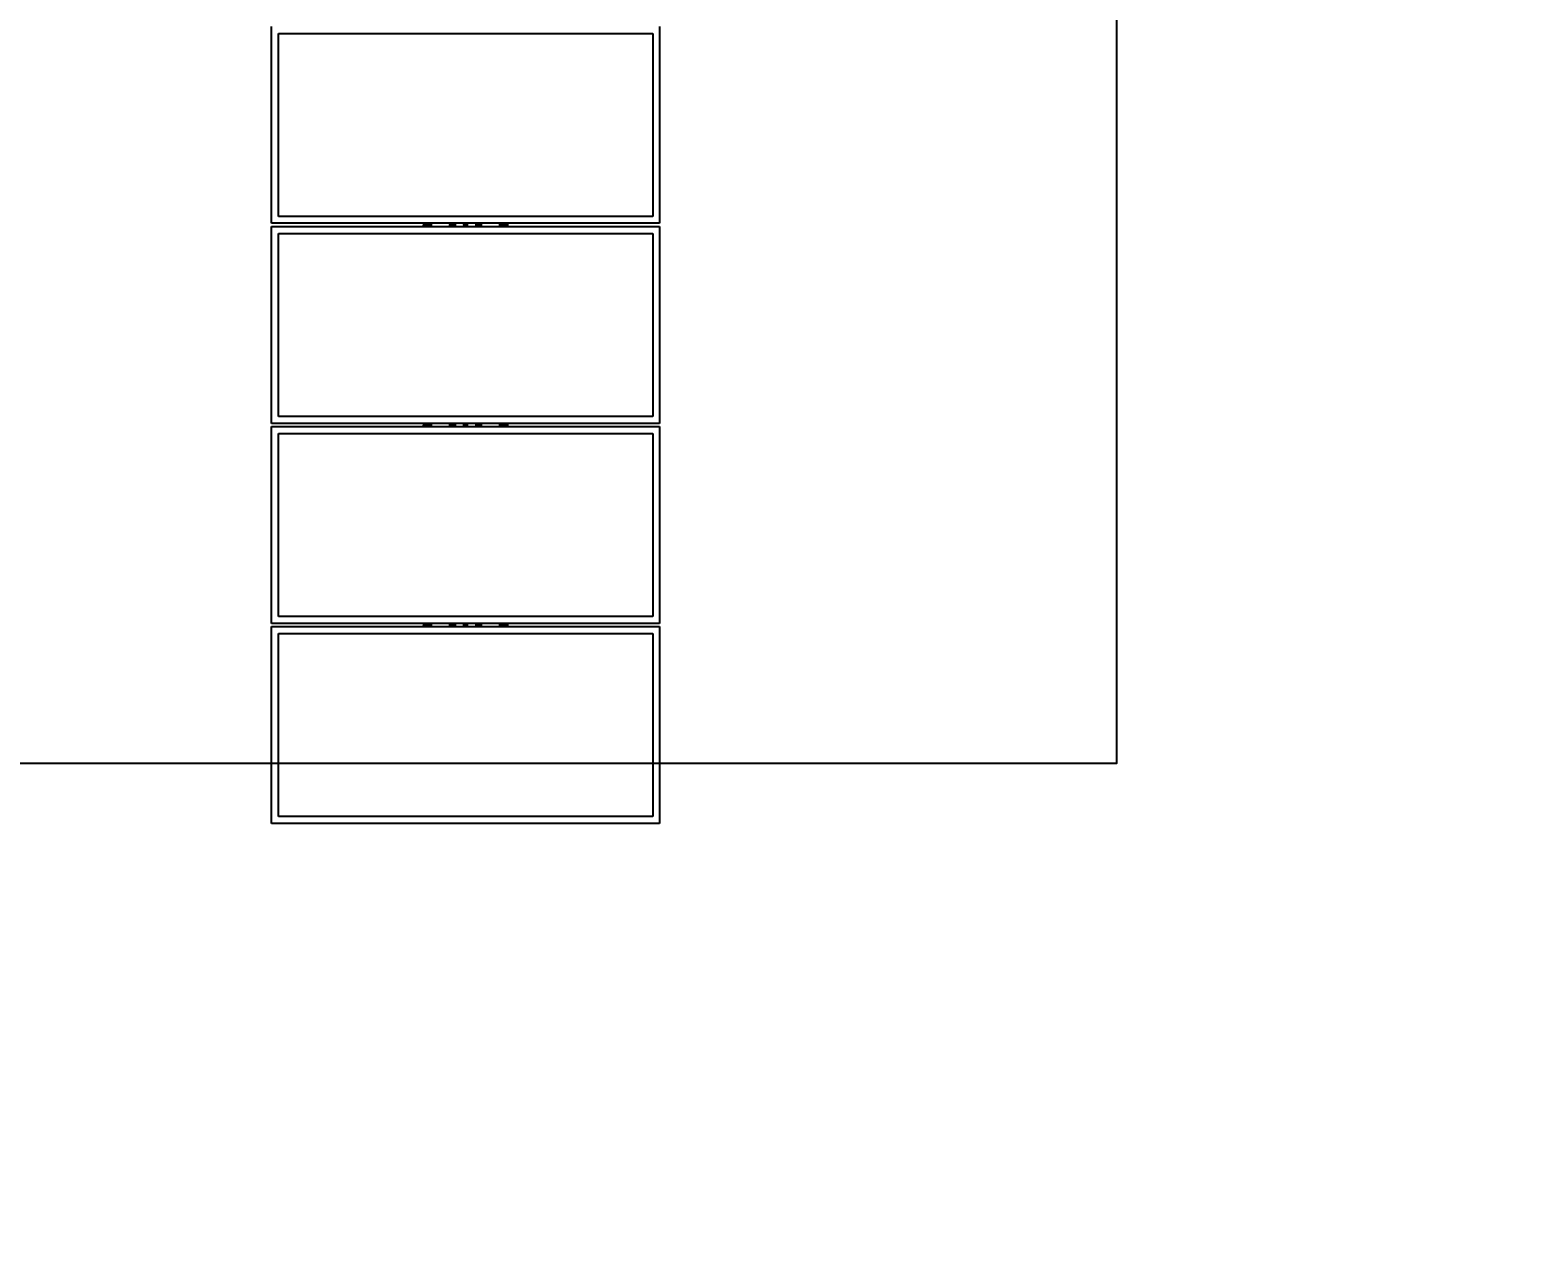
# Model space of a CAD drawing. Header units: feet. Extents: x -21 to 5170, y -254 to 1413.
# Drawn here: x 2229.6 to 2574.3, y -253.1 to 24.6 of the extents above; entities that cross this region are included whole.
import ezdxf
from ezdxf import colors
from ezdxf.entities.mleader import LeaderData, LeaderLine
from ezdxf.math import Vec2, Vec3

# ---------------------------------------------------------------- set-up
doc = ezdxf.new("R2010")
doc.units = ezdxf.units.FT
doc.header["$MEASUREMENT"] = 0
doc.layers.add('E-ARRY-TABL', color=9, linetype='Continuous')
doc.layers.add('G-NPLT', color=67, linetype='Continuous', plot=False)
doc.styles.add('NEI-A', font='arial.ttf')

msp = doc.modelspace()

# ---------------------------------------------------------------- linework, layer by layer
at = {"layer": 'E-ARRY-TABL'}
msp.add_line((2286.92808, 23.80038), (2373.26351, 23.80038), dxfattribs=at)
at = {"layer": 'G-NPLT'}
msp.add_lwpolyline([(1832.0982, 315.58045), (2480.28002, 315.58045), (2480.28002, -144.6313), (1832.0982, -144.6313)], close=True, dxfattribs=at)

# ---------------------------------------------------------------- next in the draw order: leaders
ml = msp.add_multileader_mtext('Standard', dxfattribs=at)
ml.set_content('\\A1;GAMECHANGE', color=256, style='NEI-A')
ml.set_leader_properties()
ml.build(insert=Vec2(0, 0))
ml.multileader.update_dxf_attribs({"dogleg_length": 0.89968, "arrow_head_size": 64.60241})
ctx = ml.context
ctx.base_point, ctx.char_height, ctx.arrow_head_size, ctx.landing_gap_size, ctx.plane_origin = Vec3(3193.50933, -201.22638), 43.068273, 64.60241, 33.07065, Vec3(19000.63376, -11807.0407)
notes = []
notes.append((ctx, [(0, (0, 0, 0), (0, 0), (1, 0), 1, [])]))
ctx.mtext.insert, ctx.mtext.width, ctx.mtext.flow_direction = Vec3(3226.57997, -179.32502), 410.8719117, 5
ctx.mtext.has_bg_fill, ctx.mtext.bg_color, ctx.mtext.bg_scale_factor, ctx.mtext.bg_transparency, ctx.mtext.use_window_bg_color = 1, -1073741824, 1.5, 0, 1
for ctx, leaders in notes:
    for number, flags, end, landing, length, lines in leaders:
        leader = LeaderData()
        leader.index, (leader.has_last_leader_line, leader.has_dogleg_vector, leader.attachment_direction) = number, flags
        leader.last_leader_point, leader.dogleg_vector, leader.dogleg_length = Vec3(end), Vec3(landing), length
        for number, points, colour, breaks in lines:
            line = LeaderLine()
            line.index, line.vertices, line.color, line.breaks = number, Vec3.list(points), colors.encode_raw_color(colour), breaks
            leader.lines.append(line)
        ctx.leaders.append(leader)

# ---------------------------------------------------------------- next in the draw order: leaders
ml = msp.add_multileader_mtext('Standard', dxfattribs=at)
ml.set_content('\\A1;FTC', color=256, style='NEI-A')
ml.set_leader_properties()
ml.build(insert=Vec2(0, 0))
ml.multileader.update_dxf_attribs({"dogleg_length": 0.89968, "arrow_head_size": 64.60241})
ctx = ml.context
ctx.base_point, ctx.char_height, ctx.arrow_head_size, ctx.landing_gap_size, ctx.plane_origin = Vec3(4694.02381, -210.43336), 43.068273, 64.60241, 33.07065, Vec3(20345.48813, -11807.0407)
notes = []
notes.append((ctx, [(0, (0, 0, 0), (0, 0), (1, 0), 1, [])]))
ctx.mtext.insert, ctx.mtext.width, ctx.mtext.flow_direction = Vec3(4727.09445, -188.532), 126.6975761, 5
ctx.mtext.has_bg_fill, ctx.mtext.bg_color, ctx.mtext.bg_scale_factor, ctx.mtext.bg_transparency, ctx.mtext.use_window_bg_color = 1, -1073741824, 1.5, 0, 1
for ctx, leaders in notes:
    for number, flags, end, landing, length, lines in leaders:
        leader = LeaderData()
        leader.index, (leader.has_last_leader_line, leader.has_dogleg_vector, leader.attachment_direction) = number, flags
        leader.last_leader_point, leader.dogleg_vector, leader.dogleg_length = Vec3(end), Vec3(landing), length
        for number, points, colour, breaks in lines:
            line = LeaderLine()
            line.index, line.vertices, line.color, line.breaks = number, Vec3.list(points), colors.encode_raw_color(colour), breaks
            leader.lines.append(line)
        ctx.leaders.append(leader)

# ---------------------------------------------------------------- next in the draw order: linework, layer by layer
at = {"layer": 'E-ARRY-TABL'}
for p, q in [((2285.32588, -20.00822), (2285.32588, 25.40257)), ((2374.86571, 25.40257), (2374.86571, -20.00822)), ((2286.92808, -18.40602), (2286.92808, 23.80038)), ((2373.26351, 23.80038), (2373.26351, -18.40602)), ((2374.86571, -20.00822), (2285.32588, -20.00822)), ((2373.26351, -18.40602), (2286.92808, -18.40602)), ((2320.95496, -20.00822), (2320.36818, -20.08785)), ((2320.36818, -20.66102), (2320.95423, -20.74065)), ((2326.93206, -20.74065), (2327.06063, -20.66604)), ((2327.22544, -20.01619), (2327.21668, -20.00822)), ((2333.12166, -20.00822), (2333.09337, -20.02342)), ((2333.2597, -20.00697), (2333.12904, -20.08396)), ((2333.63185, -20.01399), (2333.62546, -20.00822)), ((2339.82341, -20.08785), (2339.23663, -20.00822)), ((2339.23736, -20.74065), (2339.82341, -20.66102)), ((2285.32588, -66.15144), (2285.32588, -20.74065)), ((2285.32588, -20.74065), (2374.86571, -20.74065)), ((2286.92808, -64.54925), (2286.92808, -22.34285)), ((2286.92808, -22.34285), (2373.26351, -22.34285)), ((2326.55737, -20.73268), (2326.56613, -20.74065)), ((2327.06994, -20.74065), (2327.0959, -20.72681)), ((2332.96853, -20.73488), (2332.97491, -20.74065)), ((2373.26351, -22.34285), (2373.26351, -64.54925)), ((2374.86571, -20.74065), (2374.86571, -66.15144)), ((2373.26351, -64.54925), (2286.92808, -64.54925)), ((2374.86571, -66.15144), (2285.32588, -66.15144)), ((2285.32588, -66.88387), (2374.86571, -66.88387)), ((2285.32588, -112.29466), (2285.32588, -66.88387)), ((2286.92808, -110.69247), (2286.92808, -68.48607)), ((2286.92808, -68.48607), (2373.26351, -68.48607)), ((2320.95496, -66.15144), (2320.36818, -66.23107)), ((2320.36818, -66.80425), (2320.95423, -66.88387)), ((2326.55737, -66.8759), (2326.56613, -66.88387)), ((2326.93206, -66.88387), (2327.06063, -66.80926)), ((2327.06994, -66.88387), (2327.0959, -66.87004)), ((2327.22544, -66.15942), (2327.21668, -66.15144)), ((2332.96853, -66.8781), (2332.97491, -66.88387)), ((2333.12166, -66.15144), (2333.09337, -66.16664)), ((2333.25758, -66.15144), (2333.12904, -66.22718)), ((2333.63185, -66.15721), (2333.62546, -66.15144)), ((2339.82341, -66.23107), (2339.23663, -66.15144)), ((2339.23736, -66.88387), (2339.82341, -66.80425)), ((2373.26351, -68.48607), (2373.26351, -110.69247)), ((2374.86571, -66.88387), (2374.86571, -112.29466)), ((2374.86571, -112.29466), (2285.32588, -112.29466)), ((2285.32588, -158.43789), (2285.32588, -113.0271)), ((2285.32588, -113.0271), (2374.86571, -113.0271)), ((2373.26351, -110.69247), (2286.92808, -110.69247)), ((2320.95496, -112.29466), (2320.36818, -112.37429)), ((2320.36818, -112.94747), (2320.95423, -113.0271)), ((2326.55737, -113.01912), (2326.56613, -113.0271)), ((2326.93206, -113.0271), (2327.06063, -112.95248)), ((2327.06994, -113.0271), (2327.0959, -113.01326)), ((2327.22544, -112.30264), (2327.21668, -112.29466)), ((2332.96853, -113.02132), (2332.97491, -113.0271)), ((2333.12166, -112.29466), (2333.09337, -112.30986)), ((2333.25758, -112.29466), (2333.12904, -112.3704)), ((2333.63185, -112.30044), (2333.62546, -112.29466)), ((2339.82341, -112.37429), (2339.23663, -112.29466)), ((2339.23736, -113.0271), (2339.82341, -112.94747)), ((2374.86571, -113.0271), (2374.86571, -158.43789)), ((2286.92808, -156.83569), (2286.92808, -114.62929)), ((2286.92808, -114.62929), (2373.26351, -114.62929)), ((2373.26351, -114.62929), (2373.26351, -156.83569)), ((2374.86571, -158.43789), (2285.32588, -158.43789)), ((2373.26351, -156.83569), (2286.92808, -156.83569))]:
    msp.add_line(p, q, dxfattribs=at)
for centre, radius in [((2326.89141, -20.37443), 0.33715), ((2326.89141, -20.37443), 0.24051), ((2326.89141, -20.37443), 0.22889), ((2333.30019, -20.37443), 0.33715), ((2333.30019, -20.37443), 0.24051), ((2333.30019, -20.37443), 0.22889), ((2326.89141, -66.51766), 0.33715), ((2326.89141, -66.51766), 0.24051), ((2326.89141, -66.51766), 0.22889), ((2333.30019, -66.51766), 0.33715), ((2333.30019, -66.51766), 0.24051), ((2333.30019, -66.51766), 0.22889), ((2326.89141, -112.66088), 0.33715), ((2326.89141, -112.66088), 0.24051), ((2326.89141, -112.66088), 0.22889), ((2333.30019, -112.66088), 0.33715), ((2333.30019, -112.66088), 0.24051), ((2333.30019, -112.66088), 0.22889)]:
    msp.add_circle(centre, radius, dxfattribs=at)
for centre, radius, start, end in [((2326.89141, -20.37443), 0.48981, 131.6116092, 227.0024407), ((2326.89141, -20.37443), 0.40742, 115.9892336, 244.0107664), ((2326.89141, -20.37443), 0.40742, 300.1274387, 64.0107664), ((2326.89141, -20.37443), 0.48981, 311.6116092, 47.0024032), ((2333.30019, -20.37443), 0.48981, 131.6116092, 227.3815096), ((2333.30019, -20.37443), 0.40742, 120.5065041, 244.0107664), ((2333.30019, -20.37443), 0.40742, 295.9892336, 64.0107664), ((2333.30019, -20.37443), 0.48981, 311.6116092, 47.3814721), ((2326.89141, -66.51766), 0.48981, 131.6116092, 227.0024407), ((2326.89141, -66.51766), 0.40742, 115.9892336, 244.0107664), ((2326.89141, -66.51766), 0.40742, 300.1274387, 64.0107664), ((2326.89141, -66.51766), 0.48981, 311.6116092, 47.0024032), ((2333.30019, -66.51766), 0.48981, 131.6116092, 227.3815096), ((2333.30019, -66.51766), 0.40742, 120.5065041, 244.0107664), ((2333.30019, -66.51766), 0.40742, 295.9892336, 64.0107664), ((2333.30019, -66.51766), 0.48981, 311.6116092, 47.3814721), ((2326.89141, -112.66088), 0.48981, 131.6116092, 227.0024407), ((2326.89141, -112.66088), 0.40742, 115.9892336, 244.0107664), ((2326.89141, -112.66088), 0.40742, 300.1274387, 64.0107664), ((2326.89141, -112.66088), 0.48981, 311.6116092, 47.0024032), ((2333.30019, -112.66088), 0.48981, 131.6116092, 227.3815096), ((2333.30019, -112.66088), 0.40742, 120.5065041, 244.0107664), ((2333.30019, -112.66088), 0.40742, 295.9892336, 64.0107664), ((2333.30019, -112.66088), 0.48981, 311.6116092, 47.3814721)]:
    msp.add_arc(centre, radius, start, end, dxfattribs=at)
for points, knots in [([(2320.36818, -20.08785), (2320.36818, -20.07413), (2320.36818, -20.05758), (2320.36818, -20.01542), (2320.36818, -20.00822)], [0, 0, 0, 0, 0.829245833, 1, 1, 1, 1]), ([(2320.36818, -20.08785), (2320.36818, -20.09289), (2320.36818, -20.1224), (2320.36818, -20.1489), (2320.36818, -20.19459), (2320.36818, -20.23651), (2320.36818, -20.28773), (2320.36818, -20.3255), (2320.36818, -20.34463)], [0, 0, 0, 0, 0.104408076, 0.610092505, 0.713229006, 0.816381409, 0.906958044, 1, 1, 1, 1]), ([(2322.20591, -20.296), (2321.89974, -20.30673), (2321.28746, -20.3282), (2320.67459, -20.33916), (2320.36818, -20.34463)], [0, 0, 0, 0, 0.500036901, 1, 1, 1, 1]), ([(2320.36818, -20.34463), (2320.36818, -20.34786), (2320.36818, -20.35241), (2320.36818, -20.35963), (2320.36818, -20.3641), (2320.36818, -20.36772), (2320.36818, -20.36917), (2320.36818, -20.37207), (2320.36818, -20.37684), (2320.36818, -20.38348), (2320.36818, -20.39205), (2320.36818, -20.40562), (2320.36818, -20.42614), (2320.36818, -20.44296), (2320.36818, -20.45267)], [0, 0, 0, 0, 0.088792677, 0.125266565, 0.198196576, 0.211434953, 0.224673296, 0.237911626, 0.290864967, 0.355531486, 0.42020743, 0.526263413, 0.726625991, 1, 1, 1, 1]), ([(2322.20613, -20.54997), (2321.90004, -20.52959), (2321.28793, -20.48885), (2320.67474, -20.46473), (2320.36818, -20.45267)], [0, 0, 0, 0, 0.500050032, 1, 1, 1, 1]), ([(2320.36818, -20.66102), (2320.36818, -20.64609), (2320.36818, -20.61793), (2320.36818, -20.58594), (2320.36818, -20.55971), (2320.36818, -20.51626), (2320.36818, -20.47735), (2320.36818, -20.45501), (2320.36818, -20.45267)], [0, 0, 0, 0, 0.336781761, 0.635414469, 0.762435252, 0.874639399, 0.986817621, 1, 1, 1, 1]), ([(2320.36818, -20.74065), (2320.36818, -20.73218), (2320.36818, -20.6905), (2320.36818, -20.67409), (2320.36818, -20.66102)], [0, 0, 0, 0, 0.203251759, 1, 1, 1, 1]), ([(2322.20591, -20.296), (2322.20602, -20.26746), (2322.20625, -20.20606), (2322.20595, -20.12021), (2322.2052, -20.04975), (2322.20436, -20.02064), (2322.204, -20.00822)], [0, 0, 0, 0, 0.237682332, 0.511297981, 0.791460281, 1, 1, 1, 1]), ([(2322.20401, -20.74065), (2322.20436, -20.72815), (2322.20515, -20.69986), (2322.20592, -20.63461), (2322.20606, -20.57806), (2322.20613, -20.54997)], [0, 0, 0, 0, 0.284877006, 0.644722971, 1, 1, 1, 1]), ([(2322.20613, -20.54997), (2322.20605, -20.51066), (2322.20595, -20.46366), (2322.20567, -20.40828), (2322.20562, -20.38336), (2322.20561, -20.3623), (2322.20568, -20.34702), (2322.20568, -20.33606), (2322.20576, -20.32004), (2322.20586, -20.30508), (2322.20591, -20.296)], [0, 0, 0, 0, 0.473900563, 0.566584192, 0.646097342, 0.765289978, 0.812851893, 0.824688911, 0.893504587, 1, 1, 1, 1]), ([(2326.72218, -20.08283), (2326.67803, -20.10846), (2326.62102, -20.14154), (2326.56618, -20.17336), (2326.55383, -20.18053)], [0, 0, 0, 0, 0.774619327, 1, 1, 1, 1]), ([(2326.55383, -20.18053), (2326.5539, -20.21214), (2326.55404, -20.27595), (2326.55418, -20.34191), (2326.55426, -20.37518)], [0, 0, 0, 0, 0.495457963, 1, 1, 1, 1]), ([(2326.55426, -20.37518), (2326.55427, -20.3798), (2326.55441, -20.44553), (2326.55456, -20.50995), (2326.55469, -20.56984)], [0, 0, 0, 0, 0.070220322, 1, 1, 1, 1]), ([(2326.55469, -20.56984), (2326.5821, -20.58558), (2326.63743, -20.61736), (2326.69462, -20.65021), (2326.72348, -20.66679)], [0, 0, 0, 0, 0.495457963, 1, 1, 1, 1]), ([(2326.85075, -20.00822), (2326.82189, -20.02497), (2326.77953, -20.04955), (2326.73605, -20.07479), (2326.72218, -20.08283)], [0, 0, 0, 0, 0.681174188, 1, 1, 1, 1]), ([(2326.72348, -20.66679), (2326.72748, -20.66909), (2326.7709, -20.69403), (2326.81345, -20.71846), (2326.85208, -20.74065)], [0, 0, 0, 0, 0.09219659, 1, 1, 1, 1]), ([(2327.05933, -20.08208), (2327.05533, -20.07978), (2327.01191, -20.05484), (2326.96936, -20.0304), (2326.93073, -20.00822)], [0, 0, 0, 0, 0.09219659, 1, 1, 1, 1]), ([(2327.22812, -20.17903), (2327.20071, -20.16329), (2327.14538, -20.13151), (2327.08819, -20.09866), (2327.05933, -20.08208)], [0, 0, 0, 0, 0.495457963, 1, 1, 1, 1]), ([(2327.06063, -20.66604), (2327.07448, -20.658), (2327.13145, -20.62493), (2327.18697, -20.59272), (2327.22898, -20.56834)], [0, 0, 0, 0, 0.243165711, 1, 1, 1, 1]), ([(2327.22855, -20.37368), (2327.22854, -20.36907), (2327.2284, -20.30334), (2327.22825, -20.23892), (2327.22812, -20.17903)], [0, 0, 0, 0, 0.070220322, 1, 1, 1, 1]), ([(2327.22898, -20.56834), (2327.22891, -20.53672), (2327.22877, -20.47292), (2327.22863, -20.40696), (2327.22855, -20.37368)], [0, 0, 0, 0, 0.495457963, 1, 1, 1, 1]), ([(2327.45885, -20.74065), (2327.45907, -20.7121), (2327.46092, -20.46797), (2327.45959, -20.22381), (2327.45842, -20.00822)], [0, 0, 0, 0, 0.116959652, 1, 1, 1, 1]), ([(2327.68712, -20.00822), (2327.68793, -20.22428), (2327.68886, -20.46843), (2327.68738, -20.71257), (2327.68721, -20.74065)], [0, 0, 0, 0, 0.88496735, 1, 1, 1, 1]), ([(2330.02467, -20.74065), (2330.0051, -20.73841), (2329.94203, -20.73118), (2329.84698, -20.6758), (2329.75567, -20.58244), (2329.70266, -20.4625), (2329.69434, -20.33318), (2329.73128, -20.20869), (2329.8091, -20.10446), (2329.90889, -20.03195), (2329.98488, -20.01539), (2330.01781, -20.00822)], [0, 0, 0, 0, 0.055467135, 0.178740105, 0.301068238, 0.422074784, 0.541486052, 0.660550552, 0.781493861, 0.905315943, 1, 1, 1, 1]), ([(2330.32752, -20.42667), (2330.33087, -20.40021), (2330.33656, -20.3554), (2330.31916, -20.28508), (2330.28372, -20.22176), (2330.22289, -20.1685), (2330.14809, -20.13812), (2330.06703, -20.13406), (2329.98905, -20.15714), (2329.92336, -20.20458), (2329.87713, -20.27073), (2329.85514, -20.34856), (2329.86004, -20.42956), (2329.88116, -20.47962), (2329.90973, -20.52447), (2329.94599, -20.56455), (2330.01678, -20.60318), (2330.09667, -20.6165), (2330.1769, -20.6026), (2330.24733, -20.56287), (2330.30238, -20.5027), (2330.31916, -20.45196), (2330.32752, -20.42667)], [0, 0, 0, 0, 0.05318276, 0.090051856, 0.143930989, 0.197508132, 0.250693831, 0.303997406, 0.357752004, 0.411588514, 0.465007081, 0.518157859, 0.571608056, 0.625348022, 0.625461196, 0.679189914, 0.732471661, 0.785668797, 0.839276455, 0.893156273, 0.946740624, 1, 1, 1, 1]), ([(2330.48948, -20.33172), (2330.49017, -20.37411), (2330.49156, -20.45921), (2330.43749, -20.57909), (2330.34813, -20.67339), (2330.25188, -20.73042), (2330.18706, -20.73816), (2330.16618, -20.74065)], [0, 0, 0, 0, 0.218328363, 0.43818827, 0.662256444, 0.89122321, 1, 1, 1, 1]), ([(2330.18795, -20.00822), (2330.22778, -20.02061), (2330.30935, -20.04599), (2330.4079, -20.1315), (2330.47019, -20.23176), (2330.48393, -20.30293), (2330.48948, -20.33172)], [0, 0, 0, 0, 0.263744587, 0.540159175, 0.814036973, 1, 1, 1, 1]), ([(2332.50433, -20.74065), (2332.50365, -20.52134), (2332.5029, -20.27719), (2332.50417, -20.03305), (2332.5043, -20.00822)], [0, 0, 0, 0, 0.898277382, 1, 1, 1, 1]), ([(2332.73272, -20.00822), (2332.73253, -20.03355), (2332.73065, -20.27768), (2332.73199, -20.52183), (2332.73319, -20.74065)], [0, 0, 0, 0, 0.10376783, 1, 1, 1, 1]), ([(2333.12904, -20.08396), (2333.11524, -20.09209), (2333.05848, -20.12553), (2333.00318, -20.15811), (2332.96133, -20.18277)], [0, 0, 0, 0, 0.243165711, 1, 1, 1, 1]), ([(2332.96133, -20.18277), (2332.96161, -20.21438), (2332.96217, -20.27818), (2332.96276, -20.34414), (2332.96305, -20.37741)], [0, 0, 0, 0, 0.495457963, 1, 1, 1, 1]), ([(2332.96305, -20.37741), (2332.96309, -20.38203), (2332.96367, -20.44776), (2332.96424, -20.51217), (2332.96477, -20.57206)], [0, 0, 0, 0, 0.070220322, 1, 1, 1, 1]), ([(2332.96477, -20.57206), (2332.99229, -20.58762), (2333.04782, -20.61904), (2333.10523, -20.65151), (2333.1342, -20.66789)], [0, 0, 0, 0, 0.495457963, 1, 1, 1, 1]), ([(2333.1342, -20.66789), (2333.13822, -20.67016), (2333.18165, -20.69473), (2333.22421, -20.7188), (2333.26283, -20.74065)], [0, 0, 0, 0, 0.092516545, 1, 1, 1, 1]), ([(2333.46617, -20.08098), (2333.46215, -20.0787), (2333.41872, -20.05414), (2333.37616, -20.03006), (2333.33754, -20.00822)], [0, 0, 0, 0, 0.092516545, 1, 1, 1, 1]), ([(2333.34279, -20.74065), (2333.37169, -20.72362), (2333.41405, -20.69866), (2333.45753, -20.67305), (2333.47133, -20.66491)], [0, 0, 0, 0, 0.682346465, 1, 1, 1, 1]), ([(2333.6356, -20.17681), (2333.60808, -20.16125), (2333.55255, -20.12983), (2333.49514, -20.09736), (2333.46617, -20.08098)], [0, 0, 0, 0, 0.495457963, 1, 1, 1, 1]), ([(2333.47133, -20.66491), (2333.51532, -20.63899), (2333.5721, -20.60554), (2333.62673, -20.57335), (2333.63904, -20.5661)], [0, 0, 0, 0, 0.774619327, 1, 1, 1, 1]), ([(2333.63732, -20.37145), (2333.63728, -20.36684), (2333.6367, -20.30111), (2333.63613, -20.2367), (2333.6356, -20.17681)], [0, 0, 0, 0, 0.070220322, 1, 1, 1, 1]), ([(2333.63904, -20.5661), (2333.63876, -20.53449), (2333.6382, -20.47069), (2333.63761, -20.40473), (2333.63732, -20.37145)], [0, 0, 0, 0, 0.495457963, 1, 1, 1, 1]), ([(2337.98568, -20.296), (2337.98556, -20.26297), (2337.98531, -20.19184), (2337.98581, -20.09738), (2337.98665, -20.03335), (2337.98745, -20.01324), (2337.98765, -20.00822)], [0, 0, 0, 0, 0.272878633, 0.587618909, 0.897093641, 1, 1, 1, 1]), ([(2337.98546, -20.54997), (2337.98554, -20.51066), (2337.98564, -20.46366), (2337.98592, -20.40828), (2337.98597, -20.38336), (2337.98598, -20.3623), (2337.98592, -20.34702), (2337.98591, -20.33606), (2337.98583, -20.32004), (2337.98574, -20.30508), (2337.98568, -20.296)], [0, 0, 0, 0, 0.473900563, 0.566584192, 0.646097342, 0.765289978, 0.812851893, 0.824688911, 0.893504587, 1, 1, 1, 1]), ([(2337.98546, -20.54997), (2338.29155, -20.52959), (2338.90366, -20.48885), (2339.51685, -20.46473), (2339.82341, -20.45267)], [0, 0, 0, 0, 0.500050032, 1, 1, 1, 1]), ([(2337.98766, -20.74065), (2337.98747, -20.73562), (2337.98667, -20.71547), (2337.98577, -20.65221), (2337.98556, -20.58424), (2337.98546, -20.54997)], [0, 0, 0, 0, 0.141530855, 0.567144679, 1, 1, 1, 1]), ([(2337.98568, -20.296), (2338.29185, -20.30673), (2338.90413, -20.3282), (2339.517, -20.33916), (2339.82341, -20.34463)], [0, 0, 0, 0, 0.500036901, 1, 1, 1, 1]), ([(2339.82341, -20.00822), (2339.82341, -20.01669), (2339.82341, -20.05837), (2339.82341, -20.07477), (2339.82341, -20.08785)], [0, 0, 0, 0, 0.203251759, 1, 1, 1, 1]), ([(2339.82341, -20.34463), (2339.82341, -20.32593), (2339.82341, -20.28601), (2339.82341, -20.23307), (2339.82341, -20.18962), (2339.82341, -20.16266), (2339.82341, -20.13093), (2339.82341, -20.1026), (2339.82341, -20.08785)], [0, 0, 0, 0, 0.090987099, 0.194222261, 0.297480686, 0.412851507, 0.694273649, 1, 1, 1, 1]), ([(2339.82341, -20.45267), (2339.82341, -20.43935), (2339.82341, -20.42088), (2339.82341, -20.40055), (2339.82341, -20.39255), (2339.82341, -20.38458), (2339.82341, -20.37726), (2339.82341, -20.37061), (2339.82341, -20.36895), (2339.82341, -20.36662), (2339.82341, -20.36363), (2339.82341, -20.35832), (2339.82341, -20.35198), (2339.82341, -20.34698), (2339.82341, -20.34463)], [0, 0, 0, 0, 0.378460386, 0.525059812, 0.561520365, 0.597982148, 0.743875857, 0.762193155, 0.780422606, 0.789537342, 0.825996993, 0.862456604, 0.935401836, 1, 1, 1, 1]), ([(2339.82341, -20.66102), (2339.82341, -20.64596), (2339.82341, -20.61614), (2339.82341, -20.58715), (2339.82341, -20.55255), (2339.82341, -20.50651), (2339.82341, -20.46986), (2339.82341, -20.45267)], [0, 0, 0, 0, 0.332265312, 0.657491515, 0.788304514, 0.900705037, 1, 1, 1, 1]), ([(2339.82341, -20.66102), (2339.82341, -20.67474), (2339.82341, -20.69129), (2339.82341, -20.73345), (2339.82341, -20.74065)], [0, 0, 0, 0, 0.829245832, 1, 1, 1, 1]), ([(2320.36818, -66.23107), (2320.36818, -66.21735), (2320.36818, -66.2008), (2320.36818, -66.15864), (2320.36818, -66.15144)], [0, 0, 0, 0, 0.829245833, 1, 1, 1, 1]), ([(2320.36818, -66.23107), (2320.36818, -66.23612), (2320.36818, -66.26562), (2320.36818, -66.29212), (2320.36818, -66.33781), (2320.36818, -66.37973), (2320.36818, -66.43096), (2320.36818, -66.46872), (2320.36818, -66.48786)], [0, 0, 0, 0, 0.104408076, 0.610092505, 0.713229006, 0.816381409, 0.906958044, 1, 1, 1, 1]), ([(2322.20591, -66.43922), (2321.89974, -66.44996), (2321.28746, -66.47142), (2320.67459, -66.48238), (2320.36818, -66.48786)], [0, 0, 0, 0, 0.500036901, 1, 1, 1, 1]), ([(2320.36818, -66.48786), (2320.36818, -66.49108), (2320.36818, -66.49563), (2320.36818, -66.50286), (2320.36818, -66.50732), (2320.36818, -66.51095), (2320.36818, -66.51239), (2320.36818, -66.51529), (2320.36818, -66.52006), (2320.36818, -66.5267), (2320.36818, -66.53528), (2320.36818, -66.54884), (2320.36818, -66.56936), (2320.36818, -66.58618), (2320.36818, -66.59589)], [0, 0, 0, 0, 0.088792677, 0.125266565, 0.198196576, 0.211434953, 0.224673296, 0.237911626, 0.290864967, 0.355531486, 0.42020743, 0.526263413, 0.726625991, 1, 1, 1, 1]), ([(2322.20613, -66.69319), (2321.90004, -66.67282), (2321.28793, -66.63207), (2320.67474, -66.60795), (2320.36818, -66.59589)], [0, 0, 0, 0, 0.500050032, 1, 1, 1, 1]), ([(2320.36818, -66.80425), (2320.36818, -66.78932), (2320.36818, -66.76115), (2320.36818, -66.72916), (2320.36818, -66.70293), (2320.36818, -66.65948), (2320.36818, -66.62057), (2320.36818, -66.59824), (2320.36818, -66.59589)], [0, 0, 0, 0, 0.336781761, 0.635414469, 0.762435252, 0.874639399, 0.986817621, 1, 1, 1, 1]), ([(2320.36818, -66.88387), (2320.36818, -66.8754), (2320.36818, -66.83372), (2320.36818, -66.81732), (2320.36818, -66.80425)], [0, 0, 0, 0, 0.203251759, 1, 1, 1, 1]), ([(2322.20591, -66.43922), (2322.20602, -66.41068), (2322.20625, -66.34928), (2322.20595, -66.26343), (2322.2052, -66.19297), (2322.20436, -66.16386), (2322.204, -66.15144)], [0, 0, 0, 0, 0.237682332, 0.511297981, 0.791460281, 1, 1, 1, 1]), ([(2322.20401, -66.88387), (2322.20436, -66.87137), (2322.20515, -66.84308), (2322.20592, -66.77784), (2322.20606, -66.72129), (2322.20613, -66.69319)], [0, 0, 0, 0, 0.284877006, 0.644722971, 1, 1, 1, 1]), ([(2322.20613, -66.69319), (2322.20605, -66.65388), (2322.20595, -66.60688), (2322.20567, -66.5515), (2322.20562, -66.52659), (2322.20561, -66.50552), (2322.20568, -66.49025), (2322.20568, -66.47928), (2322.20576, -66.46326), (2322.20586, -66.44831), (2322.20591, -66.43922)], [0, 0, 0, 0, 0.473900563, 0.566584192, 0.646097342, 0.765289978, 0.812851893, 0.824688911, 0.893504587, 1, 1, 1, 1]), ([(2326.72218, -66.22605), (2326.67803, -66.25168), (2326.62102, -66.28476), (2326.56618, -66.31658), (2326.55383, -66.32376)], [0, 0, 0, 0, 0.774619327, 1, 1, 1, 1]), ([(2326.55383, -66.32376), (2326.5539, -66.35537), (2326.55404, -66.41917), (2326.55418, -66.48513), (2326.55426, -66.51841)], [0, 0, 0, 0, 0.495457963, 1, 1, 1, 1]), ([(2326.55426, -66.51841), (2326.55427, -66.52302), (2326.55441, -66.58875), (2326.55456, -66.65317), (2326.55469, -66.71306)], [0, 0, 0, 0, 0.070220322, 1, 1, 1, 1]), ([(2326.55469, -66.71306), (2326.5821, -66.7288), (2326.63743, -66.76058), (2326.69462, -66.79343), (2326.72348, -66.81001)], [0, 0, 0, 0, 0.495457963, 1, 1, 1, 1]), ([(2326.85075, -66.15144), (2326.82189, -66.16819), (2326.77953, -66.19278), (2326.73605, -66.21801), (2326.72218, -66.22605)], [0, 0, 0, 0, 0.681174188, 1, 1, 1, 1]), ([(2326.72348, -66.81001), (2326.72748, -66.81231), (2326.7709, -66.83725), (2326.81345, -66.86169), (2326.85208, -66.88387)], [0, 0, 0, 0, 0.09219659, 1, 1, 1, 1]), ([(2327.05933, -66.2253), (2327.05533, -66.22301), (2327.01191, -66.19807), (2326.96936, -66.17363), (2326.93073, -66.15144)], [0, 0, 0, 0, 0.09219659, 1, 1, 1, 1]), ([(2327.22812, -66.32226), (2327.20071, -66.30651), (2327.14538, -66.27473), (2327.08819, -66.24188), (2327.05933, -66.2253)], [0, 0, 0, 0, 0.495457963, 1, 1, 1, 1]), ([(2327.06063, -66.80926), (2327.07448, -66.80122), (2327.13145, -66.76816), (2327.18697, -66.73594), (2327.22898, -66.71156)], [0, 0, 0, 0, 0.243165711, 1, 1, 1, 1]), ([(2327.22855, -66.51691), (2327.22854, -66.51229), (2327.2284, -66.44656), (2327.22825, -66.38215), (2327.22812, -66.32226)], [0, 0, 0, 0, 0.070220322, 1, 1, 1, 1]), ([(2327.22898, -66.71156), (2327.22891, -66.67995), (2327.22877, -66.61614), (2327.22863, -66.55019), (2327.22855, -66.51691)], [0, 0, 0, 0, 0.495457963, 1, 1, 1, 1]), ([(2327.45885, -66.88387), (2327.45907, -66.85532), (2327.46092, -66.61119), (2327.45959, -66.36704), (2327.45842, -66.15144)], [0, 0, 0, 0, 0.116959652, 1, 1, 1, 1]), ([(2327.68712, -66.15144), (2327.68793, -66.36751), (2327.68886, -66.61166), (2327.68738, -66.85579), (2327.68721, -66.88387)], [0, 0, 0, 0, 0.88496735, 1, 1, 1, 1]), ([(2330.02467, -66.88387), (2330.0051, -66.88163), (2329.94203, -66.87441), (2329.84698, -66.81903), (2329.75567, -66.72567), (2329.70266, -66.60573), (2329.69434, -66.4764), (2329.73128, -66.35192), (2329.8091, -66.24768), (2329.90889, -66.17518), (2329.98488, -66.15862), (2330.01781, -66.15144)], [0, 0, 0, 0, 0.055467135, 0.178740105, 0.301068238, 0.422074784, 0.541486052, 0.660550552, 0.781493861, 0.905315943, 1, 1, 1, 1]), ([(2330.32752, -66.56989), (2330.33087, -66.54343), (2330.33656, -66.49862), (2330.31916, -66.4283), (2330.28372, -66.36498), (2330.22289, -66.31172), (2330.14809, -66.28134), (2330.06703, -66.27728), (2329.98905, -66.30037), (2329.92336, -66.34781), (2329.87713, -66.41395), (2329.85514, -66.49178), (2329.86004, -66.57278), (2329.88116, -66.62284), (2329.90973, -66.66769), (2329.94599, -66.70777), (2330.01678, -66.7464), (2330.09667, -66.75972), (2330.1769, -66.74582), (2330.24733, -66.70609), (2330.30238, -66.64593), (2330.31916, -66.59518), (2330.32752, -66.56989)], [0, 0, 0, 0, 0.05318276, 0.090051856, 0.143930989, 0.197508132, 0.250693831, 0.303997406, 0.357752004, 0.411588514, 0.465007081, 0.518157859, 0.571608056, 0.625348022, 0.625461196, 0.679189914, 0.732471661, 0.785668797, 0.839276455, 0.893156273, 0.946740624, 1, 1, 1, 1]), ([(2330.48948, -66.47494), (2330.49017, -66.51734), (2330.49156, -66.60243), (2330.43749, -66.72232), (2330.34813, -66.81661), (2330.25188, -66.87365), (2330.18706, -66.88138), (2330.16618, -66.88387)], [0, 0, 0, 0, 0.218328363, 0.43818827, 0.662256444, 0.89122321, 1, 1, 1, 1]), ([(2330.18795, -66.15144), (2330.22778, -66.16383), (2330.30935, -66.18921), (2330.4079, -66.27472), (2330.47019, -66.37499), (2330.48393, -66.44616), (2330.48948, -66.47494)], [0, 0, 0, 0, 0.263744587, 0.540159175, 0.814036973, 1, 1, 1, 1]), ([(2332.50433, -66.88387), (2332.50365, -66.66456), (2332.5029, -66.42041), (2332.50417, -66.17628), (2332.5043, -66.15144)], [0, 0, 0, 0, 0.898277382, 1, 1, 1, 1]), ([(2332.73272, -66.15144), (2332.73253, -66.17677), (2332.73065, -66.4209), (2332.73199, -66.66506), (2332.73319, -66.88387)], [0, 0, 0, 0, 0.10376783, 1, 1, 1, 1]), ([(2333.12904, -66.22718), (2333.11524, -66.23531), (2333.05848, -66.26875), (2333.00318, -66.30133), (2332.96133, -66.32599)], [0, 0, 0, 0, 0.243165711, 1, 1, 1, 1]), ([(2332.96133, -66.32599), (2332.96161, -66.3576), (2332.96217, -66.42141), (2332.96276, -66.48736), (2332.96305, -66.52064)], [0, 0, 0, 0, 0.495457963, 1, 1, 1, 1]), ([(2332.96305, -66.52064), (2332.96309, -66.52525), (2332.96367, -66.59098), (2332.96424, -66.65539), (2332.96477, -66.71528)], [0, 0, 0, 0, 0.070220322, 1, 1, 1, 1]), ([(2332.96477, -66.71528), (2332.99229, -66.73085), (2333.04782, -66.76226), (2333.10523, -66.79473), (2333.1342, -66.81111)], [0, 0, 0, 0, 0.495457963, 1, 1, 1, 1]), ([(2333.1342, -66.81111), (2333.13822, -66.81339), (2333.18165, -66.83795), (2333.22421, -66.86203), (2333.26283, -66.88387)], [0, 0, 0, 0, 0.092516545, 1, 1, 1, 1]), ([(2333.46617, -66.2242), (2333.46215, -66.22193), (2333.41872, -66.19736), (2333.37616, -66.17329), (2333.33754, -66.15144)], [0, 0, 0, 0, 0.092516545, 1, 1, 1, 1]), ([(2333.34279, -66.88387), (2333.37169, -66.86684), (2333.41405, -66.84188), (2333.45753, -66.81627), (2333.47133, -66.80813)], [0, 0, 0, 0, 0.682346465, 1, 1, 1, 1]), ([(2333.6356, -66.32003), (2333.60808, -66.30447), (2333.55255, -66.27306), (2333.49514, -66.24058), (2333.46617, -66.2242)], [0, 0, 0, 0, 0.495457963, 1, 1, 1, 1]), ([(2333.47133, -66.80813), (2333.51532, -66.78222), (2333.5721, -66.74876), (2333.62673, -66.71658), (2333.63904, -66.70932)], [0, 0, 0, 0, 0.774619327, 1, 1, 1, 1]), ([(2333.63732, -66.51468), (2333.63728, -66.51006), (2333.6367, -66.44433), (2333.63613, -66.37992), (2333.6356, -66.32003)], [0, 0, 0, 0, 0.070220322, 1, 1, 1, 1]), ([(2333.63904, -66.70932), (2333.63876, -66.67771), (2333.6382, -66.61391), (2333.63761, -66.54795), (2333.63732, -66.51468)], [0, 0, 0, 0, 0.495457963, 1, 1, 1, 1]), ([(2337.98568, -66.43922), (2337.98556, -66.40619), (2337.98531, -66.33506), (2337.98581, -66.2406), (2337.98665, -66.17658), (2337.98745, -66.15646), (2337.98765, -66.15144)], [0, 0, 0, 0, 0.272878633, 0.587618909, 0.897093641, 1, 1, 1, 1]), ([(2337.98546, -66.69319), (2337.98554, -66.65388), (2337.98564, -66.60688), (2337.98592, -66.5515), (2337.98597, -66.52659), (2337.98598, -66.50552), (2337.98592, -66.49025), (2337.98591, -66.47928), (2337.98583, -66.46326), (2337.98574, -66.44831), (2337.98568, -66.43922)], [0, 0, 0, 0, 0.473900563, 0.566584192, 0.646097342, 0.765289978, 0.812851893, 0.824688911, 0.893504587, 1, 1, 1, 1]), ([(2337.98546, -66.69319), (2338.29155, -66.67282), (2338.90366, -66.63207), (2339.51685, -66.60795), (2339.82341, -66.59589)], [0, 0, 0, 0, 0.500050032, 1, 1, 1, 1]), ([(2337.98766, -66.88387), (2337.98747, -66.87884), (2337.98667, -66.85869), (2337.98577, -66.79543), (2337.98556, -66.72746), (2337.98546, -66.69319)], [0, 0, 0, 0, 0.141530855, 0.567144679, 1, 1, 1, 1]), ([(2337.98568, -66.43922), (2338.29185, -66.44996), (2338.90413, -66.47142), (2339.517, -66.48238), (2339.82341, -66.48786)], [0, 0, 0, 0, 0.500036901, 1, 1, 1, 1]), ([(2339.82341, -66.15144), (2339.82341, -66.15991), (2339.82341, -66.20159), (2339.82341, -66.218), (2339.82341, -66.23107)], [0, 0, 0, 0, 0.203251759, 1, 1, 1, 1]), ([(2339.82341, -66.48786), (2339.82341, -66.46915), (2339.82341, -66.42923), (2339.82341, -66.37629), (2339.82341, -66.33284), (2339.82341, -66.30588), (2339.82341, -66.27415), (2339.82341, -66.24582), (2339.82341, -66.23107)], [0, 0, 0, 0, 0.090987099, 0.194222261, 0.297480686, 0.412851507, 0.694273649, 1, 1, 1, 1]), ([(2339.82341, -66.59589), (2339.82341, -66.58257), (2339.82341, -66.5641), (2339.82341, -66.54377), (2339.82341, -66.53578), (2339.82341, -66.5278), (2339.82341, -66.52049), (2339.82341, -66.51384), (2339.82341, -66.51217), (2339.82341, -66.50985), (2339.82341, -66.50686), (2339.82341, -66.50154), (2339.82341, -66.4952), (2339.82341, -66.4902), (2339.82341, -66.48786)], [0, 0, 0, 0, 0.378460386, 0.525059812, 0.561520365, 0.597982148, 0.743875857, 0.762193155, 0.780422606, 0.789537342, 0.825996993, 0.862456604, 0.935401836, 1, 1, 1, 1]), ([(2339.82341, -66.80425), (2339.82341, -66.78918), (2339.82341, -66.75936), (2339.82341, -66.73037), (2339.82341, -66.69578), (2339.82341, -66.64973), (2339.82341, -66.61308), (2339.82341, -66.59589)], [0, 0, 0, 0, 0.332265312, 0.657491515, 0.788304514, 0.900705037, 1, 1, 1, 1]), ([(2339.82341, -66.80425), (2339.82341, -66.81797), (2339.82341, -66.83451), (2339.82341, -66.87667), (2339.82341, -66.88387)], [0, 0, 0, 0, 0.829245832, 1, 1, 1, 1]), ([(2320.36818, -112.37429), (2320.36818, -112.36057), (2320.36818, -112.34403), (2320.36818, -112.30186), (2320.36818, -112.29466)], [0, 0, 0, 0, 0.829245833, 1, 1, 1, 1]), ([(2320.36818, -112.37429), (2320.36818, -112.37934), (2320.36818, -112.40884), (2320.36818, -112.43534), (2320.36818, -112.48103), (2320.36818, -112.52296), (2320.36818, -112.57418), (2320.36818, -112.61194), (2320.36818, -112.63108)], [0, 0, 0, 0, 0.104408076, 0.610092505, 0.713229006, 0.816381409, 0.906958044, 1, 1, 1, 1]), ([(2322.20591, -112.58244), (2321.89974, -112.59318), (2321.28746, -112.61465), (2320.67459, -112.6256), (2320.36818, -112.63108)], [0, 0, 0, 0, 0.500036901, 1, 1, 1, 1]), ([(2320.36818, -112.63108), (2320.36818, -112.63431), (2320.36818, -112.63886), (2320.36818, -112.64608), (2320.36818, -112.65055), (2320.36818, -112.65417), (2320.36818, -112.65562), (2320.36818, -112.65851), (2320.36818, -112.66328), (2320.36818, -112.66993), (2320.36818, -112.6785), (2320.36818, -112.69207), (2320.36818, -112.71259), (2320.36818, -112.72941), (2320.36818, -112.73911)], [0, 0, 0, 0, 0.088792677, 0.125266565, 0.198196576, 0.211434953, 0.224673296, 0.237911626, 0.290864967, 0.355531486, 0.42020743, 0.526263413, 0.726625991, 1, 1, 1, 1]), ([(2322.20613, -112.83641), (2321.90004, -112.81604), (2321.28793, -112.77529), (2320.67474, -112.75117), (2320.36818, -112.73911)], [0, 0, 0, 0, 0.500050032, 1, 1, 1, 1]), ([(2320.36818, -112.94747), (2320.36818, -112.93254), (2320.36818, -112.90437), (2320.36818, -112.87239), (2320.36818, -112.84615), (2320.36818, -112.8027), (2320.36818, -112.76379), (2320.36818, -112.74146), (2320.36818, -112.73911)], [0, 0, 0, 0, 0.336781761, 0.635414469, 0.762435252, 0.874639399, 0.986817621, 1, 1, 1, 1]), ([(2320.36818, -113.0271), (2320.36818, -113.01863), (2320.36818, -112.97695), (2320.36818, -112.96054), (2320.36818, -112.94747)], [0, 0, 0, 0, 0.203251759, 1, 1, 1, 1]), ([(2322.20591, -112.58244), (2322.20602, -112.5539), (2322.20625, -112.4925), (2322.20595, -112.40665), (2322.2052, -112.3362), (2322.20436, -112.30709), (2322.204, -112.29466)], [0, 0, 0, 0, 0.237682332, 0.511297981, 0.791460281, 1, 1, 1, 1]), ([(2322.20401, -113.0271), (2322.20436, -113.0146), (2322.20515, -112.98631), (2322.20592, -112.92106), (2322.20606, -112.86451), (2322.20613, -112.83641)], [0, 0, 0, 0, 0.284877006, 0.644722971, 1, 1, 1, 1]), ([(2322.20613, -112.83641), (2322.20605, -112.7971), (2322.20595, -112.7501), (2322.20567, -112.69472), (2322.20562, -112.66981), (2322.20561, -112.64874), (2322.20568, -112.63347), (2322.20568, -112.6225), (2322.20576, -112.60649), (2322.20586, -112.59153), (2322.20591, -112.58244)], [0, 0, 0, 0, 0.473900563, 0.566584192, 0.646097342, 0.765289978, 0.812851893, 0.824688911, 0.893504587, 1, 1, 1, 1]), ([(2326.72218, -112.36928), (2326.67803, -112.3949), (2326.62102, -112.42798), (2326.56618, -112.45981), (2326.55383, -112.46698)], [0, 0, 0, 0, 0.774619327, 1, 1, 1, 1]), ([(2326.55383, -112.46698), (2326.5539, -112.49859), (2326.55404, -112.56239), (2326.55418, -112.62835), (2326.55426, -112.66163)], [0, 0, 0, 0, 0.495457963, 1, 1, 1, 1]), ([(2326.55426, -112.66163), (2326.55427, -112.66625), (2326.55441, -112.73198), (2326.55456, -112.79639), (2326.55469, -112.85628)], [0, 0, 0, 0, 0.070220322, 1, 1, 1, 1]), ([(2326.55469, -112.85628), (2326.5821, -112.87203), (2326.63743, -112.90381), (2326.69462, -112.93666), (2326.72348, -112.95323)], [0, 0, 0, 0, 0.495457963, 1, 1, 1, 1]), ([(2326.85075, -112.29466), (2326.82189, -112.31141), (2326.77953, -112.336), (2326.73605, -112.36123), (2326.72218, -112.36928)], [0, 0, 0, 0, 0.681174188, 1, 1, 1, 1]), ([(2326.72348, -112.95323), (2326.72748, -112.95553), (2326.7709, -112.98047), (2326.81345, -113.00491), (2326.85208, -113.0271)], [0, 0, 0, 0, 0.09219659, 1, 1, 1, 1]), ([(2327.05933, -112.36853), (2327.05533, -112.36623), (2327.01191, -112.34129), (2326.96936, -112.31685), (2326.93073, -112.29466)], [0, 0, 0, 0, 0.09219659, 1, 1, 1, 1]), ([(2327.22812, -112.46548), (2327.20071, -112.44973), (2327.14538, -112.41795), (2327.08819, -112.3851), (2327.05933, -112.36853)], [0, 0, 0, 0, 0.495457963, 1, 1, 1, 1]), ([(2327.06063, -112.95248), (2327.07448, -112.94444), (2327.13145, -112.91138), (2327.18697, -112.87916), (2327.22898, -112.85478)], [0, 0, 0, 0, 0.243165711, 1, 1, 1, 1]), ([(2327.22855, -112.66013), (2327.22854, -112.65551), (2327.2284, -112.58978), (2327.22825, -112.52537), (2327.22812, -112.46548)], [0, 0, 0, 0, 0.070220322, 1, 1, 1, 1]), ([(2327.22898, -112.85478), (2327.22891, -112.82317), (2327.22877, -112.75937), (2327.22863, -112.69341), (2327.22855, -112.66013)], [0, 0, 0, 0, 0.495457963, 1, 1, 1, 1]), ([(2327.45885, -113.0271), (2327.45907, -112.99854), (2327.46092, -112.75441), (2327.45959, -112.51026), (2327.45842, -112.29466)], [0, 0, 0, 0, 0.116959652, 1, 1, 1, 1]), ([(2327.68712, -112.29466), (2327.68793, -112.51073), (2327.68886, -112.75488), (2327.68738, -112.99901), (2327.68721, -113.0271)], [0, 0, 0, 0, 0.88496735, 1, 1, 1, 1]), ([(2330.02467, -113.0271), (2330.0051, -113.02485), (2329.94203, -113.01763), (2329.84698, -112.96225), (2329.75567, -112.86889), (2329.70266, -112.74895), (2329.69434, -112.61963), (2329.73128, -112.49514), (2329.8091, -112.39091), (2329.90889, -112.3184), (2329.98488, -112.30184), (2330.01781, -112.29466)], [0, 0, 0, 0, 0.055467135, 0.178740105, 0.301068238, 0.422074784, 0.541486052, 0.660550552, 0.781493861, 0.905315943, 1, 1, 1, 1]), ([(2330.32752, -112.71311), (2330.33087, -112.68665), (2330.33656, -112.64185), (2330.31916, -112.57153), (2330.28372, -112.5082), (2330.22289, -112.45495), (2330.14809, -112.42456), (2330.06703, -112.42051), (2329.98905, -112.44359), (2329.92336, -112.49103), (2329.87713, -112.55718), (2329.85514, -112.63501), (2329.86004, -112.716), (2329.88116, -112.76606), (2329.90973, -112.81091), (2329.94599, -112.85099), (2330.01678, -112.88962), (2330.09667, -112.90295), (2330.1769, -112.88904), (2330.24733, -112.84931), (2330.30238, -112.78915), (2330.31916, -112.73841), (2330.32752, -112.71311)], [0, 0, 0, 0, 0.05318276, 0.090051856, 0.143930989, 0.197508132, 0.250693831, 0.303997406, 0.357752004, 0.411588514, 0.465007081, 0.518157859, 0.571608056, 0.625348022, 0.625461196, 0.679189914, 0.732471661, 0.785668797, 0.839276455, 0.893156273, 0.946740624, 1, 1, 1, 1]), ([(2330.48948, -112.61816), (2330.49017, -112.66056), (2330.49156, -112.74566), (2330.43749, -112.86554), (2330.34813, -112.95984), (2330.25188, -113.01687), (2330.18706, -113.02461), (2330.16618, -113.0271)], [0, 0, 0, 0, 0.218328363, 0.43818827, 0.662256444, 0.89122321, 1, 1, 1, 1]), ([(2330.18795, -112.29466), (2330.22778, -112.30706), (2330.30935, -112.33243), (2330.4079, -112.41794), (2330.47019, -112.51821), (2330.48393, -112.58938), (2330.48948, -112.61816)], [0, 0, 0, 0, 0.263744587, 0.540159175, 0.814036973, 1, 1, 1, 1]), ([(2332.50433, -113.0271), (2332.50365, -112.80778), (2332.5029, -112.56363), (2332.50417, -112.3195), (2332.5043, -112.29466)], [0, 0, 0, 0, 0.898277382, 1, 1, 1, 1]), ([(2332.73272, -112.29466), (2332.73253, -112.32), (2332.73065, -112.56413), (2332.73199, -112.80828), (2332.73319, -113.0271)], [0, 0, 0, 0, 0.10376783, 1, 1, 1, 1]), ([(2333.12904, -112.3704), (2333.11524, -112.37853), (2333.05848, -112.41197), (2333.00318, -112.44456), (2332.96133, -112.46922)], [0, 0, 0, 0, 0.243165711, 1, 1, 1, 1]), ([(2332.96133, -112.46922), (2332.96161, -112.50083), (2332.96217, -112.56463), (2332.96276, -112.63058), (2332.96305, -112.66386)], [0, 0, 0, 0, 0.495457963, 1, 1, 1, 1]), ([(2332.96305, -112.66386), (2332.96309, -112.66848), (2332.96367, -112.73421), (2332.96424, -112.79862), (2332.96477, -112.85851)], [0, 0, 0, 0, 0.070220322, 1, 1, 1, 1]), ([(2332.96477, -112.85851), (2332.99229, -112.87407), (2333.04782, -112.90548), (2333.10523, -112.93795), (2333.1342, -112.95434)], [0, 0, 0, 0, 0.495457963, 1, 1, 1, 1]), ([(2333.1342, -112.95434), (2333.13822, -112.95661), (2333.18165, -112.98118), (2333.22421, -113.00525), (2333.26283, -113.0271)], [0, 0, 0, 0, 0.092516545, 1, 1, 1, 1]), ([(2333.46617, -112.36742), (2333.46215, -112.36515), (2333.41872, -112.34058), (2333.37616, -112.31651), (2333.33754, -112.29466)], [0, 0, 0, 0, 0.092516545, 1, 1, 1, 1]), ([(2333.34279, -113.0271), (2333.37169, -113.01007), (2333.41405, -112.98511), (2333.45753, -112.95949), (2333.47133, -112.95136)], [0, 0, 0, 0, 0.682346465, 1, 1, 1, 1]), ([(2333.6356, -112.46326), (2333.60808, -112.44769), (2333.55255, -112.41628), (2333.49514, -112.38381), (2333.46617, -112.36742)], [0, 0, 0, 0, 0.495457963, 1, 1, 1, 1]), ([(2333.47133, -112.95136), (2333.51532, -112.92544), (2333.5721, -112.89198), (2333.62673, -112.8598), (2333.63904, -112.85254)], [0, 0, 0, 0, 0.774619327, 1, 1, 1, 1]), ([(2333.63732, -112.6579), (2333.63728, -112.65328), (2333.6367, -112.58756), (2333.63613, -112.52314), (2333.6356, -112.46326)], [0, 0, 0, 0, 0.070220322, 1, 1, 1, 1]), ([(2333.63904, -112.85254), (2333.63876, -112.82093), (2333.6382, -112.75713), (2333.63761, -112.69118), (2333.63732, -112.6579)], [0, 0, 0, 0, 0.495457963, 1, 1, 1, 1]), ([(2337.98568, -112.58244), (2337.98556, -112.54941), (2337.98531, -112.47828), (2337.98581, -112.38382), (2337.98665, -112.3198), (2337.98745, -112.29968), (2337.98765, -112.29466)], [0, 0, 0, 0, 0.272878633, 0.587618909, 0.897093641, 1, 1, 1, 1]), ([(2337.98546, -112.83641), (2337.98554, -112.7971), (2337.98564, -112.7501), (2337.98592, -112.69472), (2337.98597, -112.66981), (2337.98598, -112.64874), (2337.98592, -112.63347), (2337.98591, -112.6225), (2337.98583, -112.60649), (2337.98574, -112.59153), (2337.98568, -112.58244)], [0, 0, 0, 0, 0.473900563, 0.566584192, 0.646097342, 0.765289978, 0.812851893, 0.824688911, 0.893504587, 1, 1, 1, 1]), ([(2337.98546, -112.83641), (2338.29155, -112.81604), (2338.90366, -112.77529), (2339.51685, -112.75117), (2339.82341, -112.73911)], [0, 0, 0, 0, 0.500050032, 1, 1, 1, 1]), ([(2337.98766, -113.0271), (2337.98747, -113.02207), (2337.98667, -113.00191), (2337.98577, -112.93866), (2337.98556, -112.87068), (2337.98546, -112.83641)], [0, 0, 0, 0, 0.141530855, 0.567144679, 1, 1, 1, 1]), ([(2337.98568, -112.58244), (2338.29185, -112.59318), (2338.90413, -112.61465), (2339.517, -112.6256), (2339.82341, -112.63108)], [0, 0, 0, 0, 0.500036901, 1, 1, 1, 1]), ([(2339.82341, -112.29466), (2339.82341, -112.30314), (2339.82341, -112.34481), (2339.82341, -112.36122), (2339.82341, -112.37429)], [0, 0, 0, 0, 0.203251759, 1, 1, 1, 1]), ([(2339.82341, -112.63108), (2339.82341, -112.61238), (2339.82341, -112.57246), (2339.82341, -112.51951), (2339.82341, -112.47606), (2339.82341, -112.44911), (2339.82341, -112.41737), (2339.82341, -112.38904), (2339.82341, -112.37429)], [0, 0, 0, 0, 0.090987099, 0.194222261, 0.297480686, 0.412851507, 0.694273649, 1, 1, 1, 1]), ([(2339.82341, -112.73911), (2339.82341, -112.7258), (2339.82341, -112.70732), (2339.82341, -112.68699), (2339.82341, -112.679), (2339.82341, -112.67102), (2339.82341, -112.66371), (2339.82341, -112.65706), (2339.82341, -112.6554), (2339.82341, -112.65307), (2339.82341, -112.65008), (2339.82341, -112.64477), (2339.82341, -112.63842), (2339.82341, -112.63343), (2339.82341, -112.63108)], [0, 0, 0, 0, 0.378460386, 0.525059812, 0.561520365, 0.597982148, 0.743875857, 0.762193155, 0.780422606, 0.789537342, 0.825996993, 0.862456604, 0.935401836, 1, 1, 1, 1]), ([(2339.82341, -112.94747), (2339.82341, -112.9324), (2339.82341, -112.90258), (2339.82341, -112.87359), (2339.82341, -112.839), (2339.82341, -112.79296), (2339.82341, -112.7563), (2339.82341, -112.73911)], [0, 0, 0, 0, 0.332265312, 0.657491515, 0.788304514, 0.900705037, 1, 1, 1, 1]), ([(2339.82341, -112.94747), (2339.82341, -112.96119), (2339.82341, -112.97773), (2339.82341, -113.0199), (2339.82341, -113.0271)], [0, 0, 0, 0, 0.829245832, 1, 1, 1, 1])]:
    msp.add_open_spline(points, degree=3, knots=knots, dxfattribs=at)

doc.saveas('drawing.dxf')
